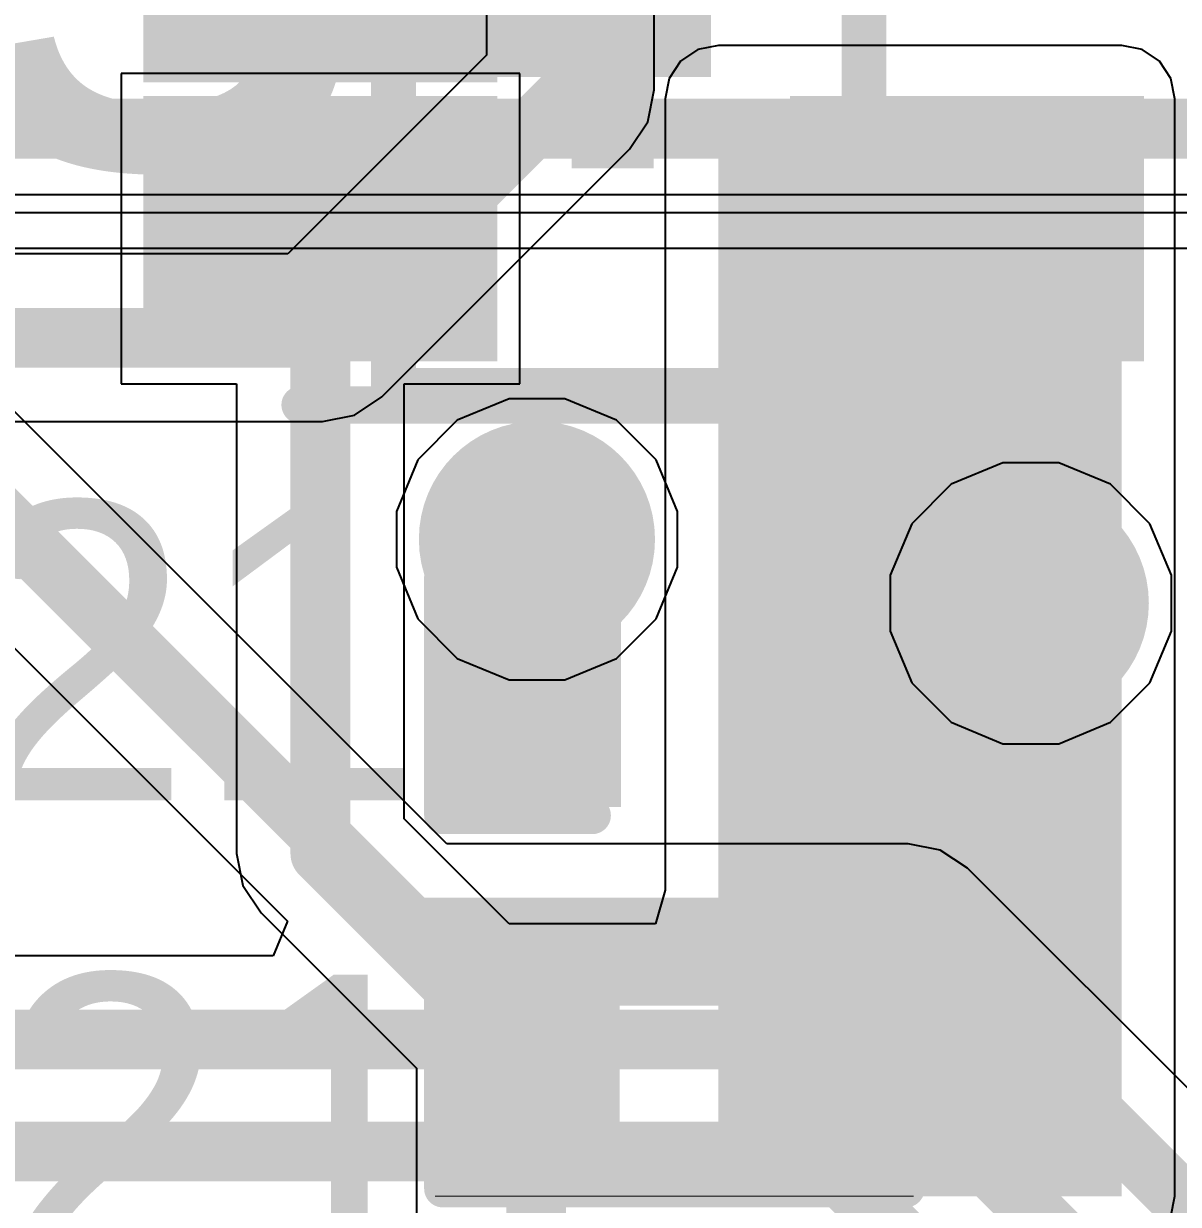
# Model space of a CAD drawing. Header units: inches. Extents: x -0.1 to 17.9, y -0.8 to 4.8.
# Drawn here: x 2.234 to 2.3886, y 3.4169 to 3.5751 of the extents above; entities that cross this region are included whole.
import ezdxf

# ---------------------------------------------------------------- set-up
doc = ezdxf.new("R2010")
doc.units = ezdxf.units.IN
doc.header["$MEASUREMENT"] = 0
for name, color, linetype in [('Bottom Layer 1', 5, 'Continuous'), ('Bottom Solder', 6, 'Continuous'), ('Drill Drawing', 1, 'Continuous'), ('GND+Signal', 16, 'Continuous'), ('Pad Holes', 156, 'Continuous'), ('PWR+Signal', 76, 'Continuous'), ('Top 3D Body', 56, 'Continuous'), ('Top Layer 1', 1, 'Continuous'), ('Top Overlay', 2, 'Continuous'), ('Top Paste', 8, 'Continuous'), ('Top Solder', 216, 'Continuous'), ('Via Holes', 16, 'Continuous')]:
    doc.layers.add(name, color=color, linetype=linetype)
doc.styles.add('Arial', font='', dxfattribs={"height": 0.2})
doc.styles.add('Arial_Bold', font='', dxfattribs={"height": 0.2})
doc.styles.get('Arial').set_extended_font_data('Arial')
doc.styles.get('Arial_Bold').set_extended_font_data('Arial', bold=True)

# ---------------------------------------------------------------- blocks, each defined once
blk = doc.blocks.new('R___0402_143')
at = {"layer": 'Top Layer 1'}
for points in [[(-0.0275, -0.0125), (-0.0275, 0.0125), (-0.0095, 0.0125), (-0.0095, -0.0125)], [(0.0095, -0.0125), (0.0095, 0.0125), (0.0275, 0.0125), (0.0275, -0.0125)]]:
    blk.add_hatch(color=1, dxfattribs=at).paths.add_polyline_path(points)
at = {"layer": 'Top Paste'}
for points in [[(-0.0275, -0.0125), (-0.0275, 0.0125), (-0.0095, 0.0125), (-0.0095, -0.0125)], [(0.0095, -0.0125), (0.0095, 0.0125), (0.0275, 0.0125), (0.0275, -0.0125)]]:
    blk.add_hatch(color=8, dxfattribs=at).paths.add_polyline_path(points)
at = {"layer": 'Top Solder'}
for points in [[(-0.02967, -0.01467), (-0.02967, 0.01467), (-0.00733, 0.01467), (-0.00733, -0.01467)], [(0.00733, -0.01467), (0.00733, 0.01467), (0.02967, 0.01467), (0.02967, -0.01467)]]:
    blk.add_hatch(color=216, dxfattribs=at).paths.add_polyline_path(points)
at = {"layer": 'Top Overlay'}
for points in [[(-0.031, -0.016, 0.005, 0.005, 0), (-0.031, 0.016, 0.005, 0.005, 0)], [(-0.031, 0.016, 0.005, 0.005, 0), (0.031, 0.016, 0.005, 0.005, 0)], [(0.031, -0.016, 0.005, 0.005, 0), (0.031, 0.016, 0.005, 0.005, 0)], [(-0.031, -0.016, 0.005, 0.005, 0), (0.031, -0.016, 0.005, 0.005, 0)], [(-0.032, -0.017, 0.000127, 0.000127, 0), (0.032, -0.017, 0.000127, 0.000127, 0)]]:
    blk.add_lwpolyline(points, format="xyseb", dxfattribs=at)
for points in [[(-0.03225, 0.016, 0.0025, 0.0025, 1), (-0.02975, 0.016, 0.0025, 0.0025, 1)], [(-0.03225, 0.016, 0.0025, 0.0025, 1), (-0.02975, 0.016, 0.0025, 0.0025, 1)], [(0.02975, 0.016, 0.0025, 0.0025, 1), (0.03225, 0.016, 0.0025, 0.0025, 1)], [(0.02975, 0.016, 0.0025, 0.0025, 1), (0.03225, 0.016, 0.0025, 0.0025, 1)], [(-0.03225, -0.016, 0.0025, 0.0025, 1), (-0.02975, -0.016, 0.0025, 0.0025, 1)], [(-0.03225, -0.016, 0.0025, 0.0025, 1), (-0.02975, -0.016, 0.0025, 0.0025, 1)], [(0.02975, -0.016, 0.0025, 0.0025, 1), (0.03225, -0.016, 0.0025, 0.0025, 1)], [(0.02975, -0.016, 0.0025, 0.0025, 1), (0.03225, -0.016, 0.0025, 0.0025, 1)], [(-0.03203, -0.017, 0.0000635, 0.0000635, 1), (-0.03197, -0.017, 0.0000635, 0.0000635, 1)], [(0.03197, -0.017, 0.0000635, 0.0000635, 1), (0.03203, -0.017, 0.0000635, 0.0000635, 1)]]:
    blk.add_lwpolyline(points, format="xyseb", close=True, dxfattribs=at)
blk = doc.blocks.new('TSOT_25_165')
at = {"layer": 'Top Layer 1'}
for points in [[(-0.0236, 0.05118), (-0.0236, 0.02362), (-0.06297, 0.02362), (-0.06297, 0.05118)], [(0.06297, 0.05118), (0.06297, 0.02362), (0.0236, 0.02362), (0.0236, 0.05118)], [(-0.0236, 0.01378), (-0.0236, -0.01378), (-0.06297, -0.01378), (-0.06297, 0.01378)], [(-0.0236, -0.02362), (-0.0236, -0.05118), (-0.06297, -0.05118), (-0.06297, -0.02362)], [(0.06297, -0.02362), (0.06297, -0.05118), (0.0236, -0.05118), (0.0236, -0.02362)]]:
    blk.add_hatch(color=1, dxfattribs=at).paths.add_polyline_path(points)
at = {"layer": 'Top Paste'}
for points in [[(-0.0236, 0.05118), (-0.0236, 0.02362), (-0.06297, 0.02362), (-0.06297, 0.05118)], [(0.06297, 0.05118), (0.06297, 0.02362), (0.0236, 0.02362), (0.0236, 0.05118)], [(-0.0236, 0.01378), (-0.0236, -0.01378), (-0.06297, -0.01378), (-0.06297, 0.01378)], [(-0.0236, -0.02362), (-0.0236, -0.05118), (-0.06297, -0.05118), (-0.06297, -0.02362)], [(0.06297, -0.02362), (0.06297, -0.05118), (0.0236, -0.05118), (0.0236, -0.02362)]]:
    blk.add_hatch(color=8, dxfattribs=at).paths.add_polyline_path(points)
at = {"layer": 'Top Solder'}
for points in [[(-0.0196, 0.05518), (-0.0196, 0.01962), (-0.06697, 0.01962), (-0.06697, 0.05518)], [(0.06697, 0.05518), (0.06697, 0.01962), (0.0196, 0.01962), (0.0196, 0.05518)], [(-0.0196, 0.01778), (-0.0196, -0.01778), (-0.06697, -0.01778), (-0.06697, 0.01778)], [(-0.0196, -0.01962), (-0.0196, -0.05518), (-0.06697, -0.05518), (-0.06697, -0.01962)], [(0.06697, -0.01962), (0.06697, -0.05518), (0.0196, -0.05518), (0.0196, -0.01962)]]:
    blk.add_hatch(color=216, dxfattribs=at).paths.add_polyline_path(points)
at = {"layer": 'Top Overlay'}
for points in [[(-0.046, 0.061, 0.005, 0.005, 0), (0.046, 0.061, 0.005, 0.005, 0)], [(-0.075, 0.033, 0.005, 0.005, 0), (-0.075, 0.043, 0.005, 0.005, 0)], [(-0.075, 0.043, 0.005, 0.005, 0), (-0.07, 0.038, 0.005, 0.005, 0)], [(-0.075, 0.033, 0.005, 0.005, 0), (-0.07, 0.038, 0.005, 0.005, 0)], [(-0.046, -0.061, 0.005, 0.005, 0), (0.046, -0.061, 0.005, 0.005, 0)]]:
    blk.add_lwpolyline(points, format="xyseb", dxfattribs=at)
for points in [[(-0.04725, 0.061, 0.0025, 0.0025, 1), (-0.04475, 0.061, 0.0025, 0.0025, 1)], [(0.04475, 0.061, 0.0025, 0.0025, 1), (0.04725, 0.061, 0.0025, 0.0025, 1)], [(-0.07625, 0.043, 0.0025, 0.0025, 1), (-0.07375, 0.043, 0.0025, 0.0025, 1)], [(-0.07625, 0.043, 0.0025, 0.0025, 1), (-0.07375, 0.043, 0.0025, 0.0025, 1)], [(-0.07125, 0.038, 0.0025, 0.0025, 1), (-0.06875, 0.038, 0.0025, 0.0025, 1)], [(-0.07125, 0.038, 0.0025, 0.0025, 1), (-0.06875, 0.038, 0.0025, 0.0025, 1)], [(-0.07625, 0.033, 0.0025, 0.0025, 1), (-0.07375, 0.033, 0.0025, 0.0025, 1)], [(-0.07625, 0.033, 0.0025, 0.0025, 1), (-0.07375, 0.033, 0.0025, 0.0025, 1)], [(-0.04725, -0.061, 0.0025, 0.0025, 1), (-0.04475, -0.061, 0.0025, 0.0025, 1)], [(0.04475, -0.061, 0.0025, 0.0025, 1), (0.04725, -0.061, 0.0025, 0.0025, 1)]]:
    blk.add_lwpolyline(points, format="xyseb", close=True, dxfattribs=at)
blk = doc.blocks.new('C___0402_227')
at = {"layer": 'Top Layer 1'}
for points in [[(-0.0275, -0.0125), (-0.0275, 0.0125), (-0.0095, 0.0125), (-0.0095, -0.0125)], [(0.0095, -0.0125), (0.0095, 0.0125), (0.0275, 0.0125), (0.0275, -0.0125)]]:
    blk.add_hatch(color=1, dxfattribs=at).paths.add_polyline_path(points)
at = {"layer": 'Top Paste'}
for points in [[(-0.0275, -0.0125), (-0.0275, 0.0125), (-0.0095, 0.0125), (-0.0095, -0.0125)], [(0.0095, -0.0125), (0.0095, 0.0125), (0.0275, 0.0125), (0.0275, -0.0125)]]:
    blk.add_hatch(color=8, dxfattribs=at).paths.add_polyline_path(points)
at = {"layer": 'Top Solder'}
for points in [[(-0.02986, -0.01486), (-0.02986, 0.01486), (-0.00714, 0.01486), (-0.00714, -0.01486)], [(0.00714, -0.01486), (0.00714, 0.01486), (0.02986, 0.01486), (0.02986, -0.01486)]]:
    blk.add_hatch(color=216, dxfattribs=at).paths.add_polyline_path(points)
at = {"layer": 'Top Overlay'}
for points in [[(-0.011, 0.016, 0.005, 0.005, 0), (-0.031, 0.016, 0.005, 0.005, 0)], [(-0.031, 0.016, 0.005, 0.005, 0), (-0.031, -0.016, 0.005, 0.005, 0)], [(0.031, 0.016, 0.005, 0.005, 0), (0.011, 0.016, 0.005, 0.005, 0)], [(0.031, 0.016, 0.005, 0.005, 0), (0.031, -0.016, 0.005, 0.005, 0)], [(-0.011, -0.016, 0.005, 0.005, 0), (-0.031, -0.016, 0.005, 0.005, 0)], [(0.031, -0.016, 0.005, 0.005, 0), (0.011, -0.016, 0.005, 0.005, 0)]]:
    blk.add_lwpolyline(points, format="xyseb", dxfattribs=at)
for points in [[(-0.03225, 0.016, 0.0025, 0.0025, 1), (-0.02975, 0.016, 0.0025, 0.0025, 1)], [(-0.03225, 0.016, 0.0025, 0.0025, 1), (-0.02975, 0.016, 0.0025, 0.0025, 1)], [(-0.01225, 0.016, 0.0025, 0.0025, 1), (-0.00975, 0.016, 0.0025, 0.0025, 1)], [(0.00975, 0.016, 0.0025, 0.0025, 1), (0.01225, 0.016, 0.0025, 0.0025, 1)], [(0.02975, 0.016, 0.0025, 0.0025, 1), (0.03225, 0.016, 0.0025, 0.0025, 1)], [(0.02975, 0.016, 0.0025, 0.0025, 1), (0.03225, 0.016, 0.0025, 0.0025, 1)], [(-0.03225, -0.016, 0.0025, 0.0025, 1), (-0.02975, -0.016, 0.0025, 0.0025, 1)], [(-0.03225, -0.016, 0.0025, 0.0025, 1), (-0.02975, -0.016, 0.0025, 0.0025, 1)], [(-0.01225, -0.016, 0.0025, 0.0025, 1), (-0.00975, -0.016, 0.0025, 0.0025, 1)], [(0.00975, -0.016, 0.0025, 0.0025, 1), (0.01225, -0.016, 0.0025, 0.0025, 1)], [(0.02975, -0.016, 0.0025, 0.0025, 1), (0.03225, -0.016, 0.0025, 0.0025, 1)], [(0.02975, -0.016, 0.0025, 0.0025, 1), (0.03225, -0.016, 0.0025, 0.0025, 1)]]:
    blk.add_lwpolyline(points, format="xyseb", close=True, dxfattribs=at)

msp = doc.modelspace()

# ---------------------------------------------------------------- hatches: boundary and pattern name
at = {"layer": 'Bottom Layer 1'}
h = msp.add_hatch(color=5, dxfattribs=at)
edge = h.paths.add_edge_path()
edge.add_arc((2.30271, 3.506), 0.01181, 0, 360)
h = msp.add_hatch(color=5, dxfattribs=at)
edge = h.paths.add_edge_path()
edge.add_arc((2.36883, 3.49744), 0.01181, 0, 360)
at = {"layer": 'Bottom Solder'}
h = msp.add_hatch(color=6, dxfattribs=at)
edge = h.paths.add_edge_path()
edge.add_arc((2.30271, 3.506), 0.01581, 0, 360)
h = msp.add_hatch(color=6, dxfattribs=at)
edge = h.paths.add_edge_path()
edge.add_arc((2.36883, 3.49744), 0.01581, 0, 360)
at = {"layer": 'GND+Signal'}
h = msp.add_hatch(color=16, dxfattribs=at)
edge = h.paths.add_edge_path()
edge.add_arc((2.30271, 3.506), 0.01181, 0, 360)
h = msp.add_hatch(color=16, dxfattribs=at)
edge = h.paths.add_edge_path()
edge.add_arc((2.36883, 3.49744), 0.01181, 0, 360)
at = {"layer": 'Pad Holes'}
h = msp.add_hatch(color=7, dxfattribs=at)
edge = h.paths.add_edge_path()
edge.add_arc((2.2835, 3.52594), 0.0015, 0, 360)
h = msp.add_hatch(color=7, dxfattribs=at)
edge = h.paths.add_edge_path()
edge.add_arc((2.2835, 3.52594), 0.0015, 0, 360)
h = msp.add_hatch(color=7, dxfattribs=at)
edge = h.paths.add_edge_path()
edge.add_arc((2.3465, 3.52594), 0.0015, 0, 360)
h = msp.add_hatch(color=7, dxfattribs=at)
edge = h.paths.add_edge_path()
edge.add_arc((2.3465, 3.52594), 0.0015, 0, 360)
h = msp.add_hatch(color=7, dxfattribs=at)
edge = h.paths.add_edge_path()
edge.add_arc((2.33531, 3.495), 0.0015, 0, 360)
h = msp.add_hatch(color=7, dxfattribs=at)
edge = h.paths.add_edge_path()
edge.add_arc((2.37469, 3.495), 0.0015, 0, 360)
h = msp.add_hatch(color=7, dxfattribs=at)
edge = h.paths.add_edge_path()
edge.add_arc((2.33531, 3.475), 0.0015, 0, 360)
h = msp.add_hatch(color=7, dxfattribs=at)
edge = h.paths.add_edge_path()
edge.add_arc((2.37469, 3.475), 0.0015, 0, 360)
h = msp.add_hatch(color=7, dxfattribs=at)
edge = h.paths.add_edge_path()
edge.add_arc((2.29335, 3.44602), 0.00125, 0, 360)
h = msp.add_hatch(color=7, dxfattribs=at)
edge = h.paths.add_edge_path()
edge.add_arc((2.33665, 3.44602), 0.00125, 0, 360)
h = msp.add_hatch(color=7, dxfattribs=at)
edge = h.paths.add_edge_path()
edge.add_arc((2.29335, 3.42398), 0.00125, 0, 360)
h = msp.add_hatch(color=7, dxfattribs=at)
edge = h.paths.add_edge_path()
edge.add_arc((2.33665, 3.42398), 0.00125, 0, 360)
at = {"layer": 'PWR+Signal'}
h = msp.add_hatch(color=76, dxfattribs=at)
edge = h.paths.add_edge_path()
edge.add_arc((2.30271, 3.506), 0.01181, 0, 360)
h = msp.add_hatch(color=76, dxfattribs=at)
edge = h.paths.add_edge_path()
edge.add_arc((2.36883, 3.49744), 0.01181, 0, 360)
at = {"layer": 'Top 3D Body'}
h = msp.add_hatch(color=56, dxfattribs=at)
edge = h.paths.add_edge_path()
edge.add_arc((2.2835, 3.52594), 0.0015, 0, 360)
h = msp.add_hatch(color=56, dxfattribs=at)
edge = h.paths.add_edge_path()
edge.add_arc((2.2835, 3.52594), 0.0015, 0, 360)
h = msp.add_hatch(color=56, dxfattribs=at)
edge = h.paths.add_edge_path()
edge.add_arc((2.3465, 3.52594), 0.0015, 0, 360)
h = msp.add_hatch(color=56, dxfattribs=at)
edge = h.paths.add_edge_path()
edge.add_arc((2.3465, 3.52594), 0.0015, 0, 360)
h = msp.add_hatch(color=56, dxfattribs=at)
edge = h.paths.add_edge_path()
edge.add_arc((2.33531, 3.495), 0.0015, 0, 360)
h = msp.add_hatch(color=56, dxfattribs=at)
edge = h.paths.add_edge_path()
edge.add_arc((2.37469, 3.495), 0.0015, 0, 360)
h = msp.add_hatch(color=56, dxfattribs=at)
edge = h.paths.add_edge_path()
edge.add_arc((2.33531, 3.475), 0.0015, 0, 360)
h = msp.add_hatch(color=56, dxfattribs=at)
edge = h.paths.add_edge_path()
edge.add_arc((2.37469, 3.475), 0.0015, 0, 360)
h = msp.add_hatch(color=56, dxfattribs=at)
edge = h.paths.add_edge_path()
edge.add_arc((2.29335, 3.44602), 0.00125, 0, 360)
h = msp.add_hatch(color=56, dxfattribs=at)
edge = h.paths.add_edge_path()
edge.add_arc((2.33665, 3.44602), 0.00125, 0, 360)
h = msp.add_hatch(color=56, dxfattribs=at)
edge = h.paths.add_edge_path()
edge.add_arc((2.29335, 3.42398), 0.00125, 0, 360)
h = msp.add_hatch(color=56, dxfattribs=at)
edge = h.paths.add_edge_path()
edge.add_arc((2.33665, 3.42398), 0.00125, 0, 360)
at = {"layer": 'Top Layer 1'}
msp.add_hatch(color=1, dxfattribs=at).paths.add_polyline_path([(2.327, 3.418), (2.381, 3.418), (2.381, 3.565), (2.327, 3.565)])
h = msp.add_hatch(color=1, dxfattribs=at)
edge = h.paths.add_edge_path()
edge.add_arc((2.30271, 3.506), 0.01181, 0, 360)
h = msp.add_hatch(color=1, dxfattribs=at)
edge = h.paths.add_edge_path()
edge.add_arc((2.36883, 3.49744), 0.01181, 0, 360)
at = {"layer": 'Via Holes'}
h = msp.add_hatch(color=7, dxfattribs=at)
edge = h.paths.add_edge_path()
edge.add_arc((2.30271, 3.506), 0.00591, 0, 360)
h = msp.add_hatch(color=7, dxfattribs=at)
edge = h.paths.add_edge_path()
edge.add_arc((2.36883, 3.49744), 0.00591, 0, 360)

# ---------------------------------------------------------------- linework, layer by layer
at = {"layer": 'Bottom Layer 1'}
for p, q in [((2.29597, 3.60661), (2.29597, 3.57083)), ((2.3184, 3.56619), (2.3184, 3.60661)), ((2.29597, 3.57083), (2.26935, 3.54422)), ((2.31755, 3.5619), (2.3184, 3.56619)), ((2.31512, 3.55826), (2.31755, 3.5619)), ((2.28193, 3.52507), (2.31512, 3.55826)), ((2.31512, 3.55826), (2.31512, 3.55826)), ((2.26935, 3.54422), (2.22239, 3.54422)), ((2.27829, 3.52264), (2.28193, 3.52507)), ((2.274, 3.52178), (2.27829, 3.52264)), ((2.22239, 3.52178), (2.274, 3.52178)), ((2.274, 3.52178), (2.274, 3.52178)), ((2.36509, 3.51625), (2.35818, 3.51338)), ((2.37258, 3.51625), (2.36509, 3.51625)), ((2.37949, 3.51338), (2.37258, 3.51625)), ((2.35818, 3.51338), (2.35289, 3.50809)), ((2.38478, 3.50809), (2.37949, 3.51338)), ((2.35289, 3.50809), (2.35002, 3.50118)), ((2.38765, 3.50118), (2.38478, 3.50809)), ((2.35002, 3.50118), (2.35002, 3.49369)), ((2.38765, 3.49369), (2.38765, 3.50118)), ((2.35002, 3.49369), (2.35289, 3.48678)), ((2.38478, 3.48678), (2.38765, 3.49369)), ((2.35289, 3.48678), (2.35818, 3.48149)), ((2.37949, 3.48149), (2.38478, 3.48678)), ((2.35818, 3.48149), (2.36509, 3.47862)), ((2.37258, 3.47862), (2.37949, 3.48149)), ((2.36509, 3.47862), (2.37258, 3.47862))]:
    msp.add_line(p, q, dxfattribs=at)
for points in [[(2.30719, 3.56619, 0.008, 0.008, 0), (2.30719, 3.622, 0.008, 0.008, 0)], [(2.274, 3.533, 0.008, 0.008, 0), (2.30719, 3.56619, 0.008, 0.008, 0)], [(2.207, 3.533, 0.008, 0.008, 0), (2.274, 3.533, 0.008, 0.008, 0)]]:
    msp.add_lwpolyline(points, format="xyseb", dxfattribs=at)
for points in [[(2.30519, 3.56619, 0.004, 0.004, 1), (2.30919, 3.56619, 0.004, 0.004, 1)], [(2.30519, 3.56619, 0.004, 0.004, 1), (2.30919, 3.56619, 0.004, 0.004, 1)], [(2.272, 3.533, 0.004, 0.004, 1), (2.276, 3.533, 0.004, 0.004, 1)], [(2.272, 3.533, 0.004, 0.004, 1), (2.276, 3.533, 0.004, 0.004, 1)]]:
    msp.add_lwpolyline(points, format="xyseb", close=True, dxfattribs=at)
at = {"layer": 'Drill Drawing'}
for points in [[(2.29771, 3.511, 0.002, 0.002, 0), (2.29771, 3.516, 0.002, 0.002, 0)], [(2.29771, 3.516, 0.002, 0.002, 0), (2.30771, 3.516, 0.002, 0.002, 0)], [(2.30771, 3.511, 0.002, 0.002, 0), (2.30771, 3.516, 0.002, 0.002, 0)], [(2.29971, 3.509, 0.002, 0.002, 0), (2.29971, 3.512, 0.002, 0.002, 0)], [(2.29971, 3.512, 0.002, 0.002, 0), (2.30571, 3.512, 0.002, 0.002, 0)], [(2.30571, 3.509, 0.002, 0.002, 0), (2.30571, 3.512, 0.002, 0.002, 0)], [(2.29271, 3.501, 0.002, 0.002, 0), (2.29271, 3.511, 0.002, 0.002, 0)], [(2.29271, 3.511, 0.002, 0.002, 0), (2.29771, 3.511, 0.002, 0.002, 0)], [(2.30771, 3.511, 0.002, 0.002, 0), (2.31271, 3.511, 0.002, 0.002, 0)], [(2.31271, 3.501, 0.002, 0.002, 0), (2.31271, 3.511, 0.002, 0.002, 0)], [(2.29671, 3.503, 0.002, 0.002, 0), (2.29671, 3.509, 0.002, 0.002, 0)], [(2.29671, 3.509, 0.002, 0.002, 0), (2.29971, 3.509, 0.002, 0.002, 0)], [(2.30571, 3.509, 0.002, 0.002, 0), (2.30871, 3.509, 0.002, 0.002, 0)], [(2.30871, 3.503, 0.002, 0.002, 0), (2.30871, 3.509, 0.002, 0.002, 0)], [(2.36383, 3.50244, 0.002, 0.002, 0), (2.36383, 3.50744, 0.002, 0.002, 0)], [(2.36383, 3.50744, 0.002, 0.002, 0), (2.37383, 3.50744, 0.002, 0.002, 0)], [(2.37383, 3.50244, 0.002, 0.002, 0), (2.37383, 3.50744, 0.002, 0.002, 0)], [(2.29671, 3.503, 0.002, 0.002, 0), (2.29971, 3.503, 0.002, 0.002, 0)], [(2.29971, 3.5, 0.002, 0.002, 0), (2.29971, 3.503, 0.002, 0.002, 0)], [(2.30571, 3.503, 0.002, 0.002, 0), (2.30871, 3.503, 0.002, 0.002, 0)], [(2.30571, 3.5, 0.002, 0.002, 0), (2.30571, 3.503, 0.002, 0.002, 0)], [(2.36583, 3.50044, 0.002, 0.002, 0), (2.36583, 3.50344, 0.002, 0.002, 0)], [(2.36583, 3.50344, 0.002, 0.002, 0), (2.37183, 3.50344, 0.002, 0.002, 0)], [(2.37183, 3.50044, 0.002, 0.002, 0), (2.37183, 3.50344, 0.002, 0.002, 0)], [(2.29271, 3.501, 0.002, 0.002, 0), (2.29771, 3.501, 0.002, 0.002, 0)], [(2.29771, 3.496, 0.002, 0.002, 0), (2.29771, 3.501, 0.002, 0.002, 0)], [(2.30771, 3.501, 0.002, 0.002, 0), (2.31271, 3.501, 0.002, 0.002, 0)], [(2.30771, 3.496, 0.002, 0.002, 0), (2.30771, 3.501, 0.002, 0.002, 0)], [(2.35883, 3.49244, 0.002, 0.002, 0), (2.35883, 3.50244, 0.002, 0.002, 0)], [(2.35883, 3.50244, 0.002, 0.002, 0), (2.36383, 3.50244, 0.002, 0.002, 0)], [(2.37383, 3.50244, 0.002, 0.002, 0), (2.37883, 3.50244, 0.002, 0.002, 0)], [(2.37883, 3.49244, 0.002, 0.002, 0), (2.37883, 3.50244, 0.002, 0.002, 0)], [(2.29971, 3.5, 0.002, 0.002, 0), (2.30571, 3.5, 0.002, 0.002, 0)], [(2.36283, 3.49444, 0.002, 0.002, 0), (2.36283, 3.50044, 0.002, 0.002, 0)], [(2.36283, 3.50044, 0.002, 0.002, 0), (2.36583, 3.50044, 0.002, 0.002, 0)], [(2.37183, 3.50044, 0.002, 0.002, 0), (2.37483, 3.50044, 0.002, 0.002, 0)], [(2.37483, 3.49444, 0.002, 0.002, 0), (2.37483, 3.50044, 0.002, 0.002, 0)], [(2.29771, 3.496, 0.002, 0.002, 0), (2.30771, 3.496, 0.002, 0.002, 0)], [(2.36283, 3.49444, 0.002, 0.002, 0), (2.36583, 3.49444, 0.002, 0.002, 0)], [(2.36583, 3.49144, 0.002, 0.002, 0), (2.36583, 3.49444, 0.002, 0.002, 0)], [(2.37183, 3.49444, 0.002, 0.002, 0), (2.37483, 3.49444, 0.002, 0.002, 0)], [(2.37183, 3.49144, 0.002, 0.002, 0), (2.37183, 3.49444, 0.002, 0.002, 0)], [(2.35883, 3.49244, 0.002, 0.002, 0), (2.36383, 3.49244, 0.002, 0.002, 0)], [(2.36383, 3.48744, 0.002, 0.002, 0), (2.36383, 3.49244, 0.002, 0.002, 0)], [(2.36583, 3.49144, 0.002, 0.002, 0), (2.37183, 3.49144, 0.002, 0.002, 0)], [(2.37383, 3.49244, 0.002, 0.002, 0), (2.37883, 3.49244, 0.002, 0.002, 0)], [(2.37383, 3.48744, 0.002, 0.002, 0), (2.37383, 3.49244, 0.002, 0.002, 0)], [(2.36383, 3.48744, 0.002, 0.002, 0), (2.37383, 3.48744, 0.002, 0.002, 0)]]:
    msp.add_lwpolyline(points, format="xyseb", dxfattribs=at)
for points in [[(2.29721, 3.516, 0.001, 0.001, 1), (2.29821, 3.516, 0.001, 0.001, 1)], [(2.29721, 3.516, 0.001, 0.001, 1), (2.29821, 3.516, 0.001, 0.001, 1)], [(2.30721, 3.516, 0.001, 0.001, 1), (2.30821, 3.516, 0.001, 0.001, 1)], [(2.30721, 3.516, 0.001, 0.001, 1), (2.30821, 3.516, 0.001, 0.001, 1)], [(2.29921, 3.512, 0.001, 0.001, 1), (2.30021, 3.512, 0.001, 0.001, 1)], [(2.29921, 3.512, 0.001, 0.001, 1), (2.30021, 3.512, 0.001, 0.001, 1)], [(2.30521, 3.512, 0.001, 0.001, 1), (2.30621, 3.512, 0.001, 0.001, 1)], [(2.30521, 3.512, 0.001, 0.001, 1), (2.30621, 3.512, 0.001, 0.001, 1)], [(2.29221, 3.511, 0.001, 0.001, 1), (2.29321, 3.511, 0.001, 0.001, 1)], [(2.29221, 3.511, 0.001, 0.001, 1), (2.29321, 3.511, 0.001, 0.001, 1)], [(2.29721, 3.511, 0.001, 0.001, 1), (2.29821, 3.511, 0.001, 0.001, 1)], [(2.29721, 3.511, 0.001, 0.001, 1), (2.29821, 3.511, 0.001, 0.001, 1)], [(2.30721, 3.511, 0.001, 0.001, 1), (2.30821, 3.511, 0.001, 0.001, 1)], [(2.30721, 3.511, 0.001, 0.001, 1), (2.30821, 3.511, 0.001, 0.001, 1)], [(2.31221, 3.511, 0.001, 0.001, 1), (2.31321, 3.511, 0.001, 0.001, 1)], [(2.31221, 3.511, 0.001, 0.001, 1), (2.31321, 3.511, 0.001, 0.001, 1)], [(2.29621, 3.509, 0.001, 0.001, 1), (2.29721, 3.509, 0.001, 0.001, 1)], [(2.29621, 3.509, 0.001, 0.001, 1), (2.29721, 3.509, 0.001, 0.001, 1)], [(2.29921, 3.509, 0.001, 0.001, 1), (2.30021, 3.509, 0.001, 0.001, 1)], [(2.29921, 3.509, 0.001, 0.001, 1), (2.30021, 3.509, 0.001, 0.001, 1)], [(2.30521, 3.509, 0.001, 0.001, 1), (2.30621, 3.509, 0.001, 0.001, 1)], [(2.30521, 3.509, 0.001, 0.001, 1), (2.30621, 3.509, 0.001, 0.001, 1)], [(2.30821, 3.509, 0.001, 0.001, 1), (2.30921, 3.509, 0.001, 0.001, 1)], [(2.30821, 3.509, 0.001, 0.001, 1), (2.30921, 3.509, 0.001, 0.001, 1)], [(2.36333, 3.50744, 0.001, 0.001, 1), (2.36433, 3.50744, 0.001, 0.001, 1)], [(2.36333, 3.50744, 0.001, 0.001, 1), (2.36433, 3.50744, 0.001, 0.001, 1)], [(2.37333, 3.50744, 0.001, 0.001, 1), (2.37433, 3.50744, 0.001, 0.001, 1)], [(2.37333, 3.50744, 0.001, 0.001, 1), (2.37433, 3.50744, 0.001, 0.001, 1)], [(2.29621, 3.503, 0.001, 0.001, 1), (2.29721, 3.503, 0.001, 0.001, 1)], [(2.29621, 3.503, 0.001, 0.001, 1), (2.29721, 3.503, 0.001, 0.001, 1)], [(2.29921, 3.503, 0.001, 0.001, 1), (2.30021, 3.503, 0.001, 0.001, 1)], [(2.29921, 3.503, 0.001, 0.001, 1), (2.30021, 3.503, 0.001, 0.001, 1)], [(2.30521, 3.503, 0.001, 0.001, 1), (2.30621, 3.503, 0.001, 0.001, 1)], [(2.30521, 3.503, 0.001, 0.001, 1), (2.30621, 3.503, 0.001, 0.001, 1)], [(2.30821, 3.503, 0.001, 0.001, 1), (2.30921, 3.503, 0.001, 0.001, 1)], [(2.30821, 3.503, 0.001, 0.001, 1), (2.30921, 3.503, 0.001, 0.001, 1)], [(2.36533, 3.50344, 0.001, 0.001, 1), (2.36633, 3.50344, 0.001, 0.001, 1)], [(2.36533, 3.50344, 0.001, 0.001, 1), (2.36633, 3.50344, 0.001, 0.001, 1)], [(2.37133, 3.50344, 0.001, 0.001, 1), (2.37233, 3.50344, 0.001, 0.001, 1)], [(2.37133, 3.50344, 0.001, 0.001, 1), (2.37233, 3.50344, 0.001, 0.001, 1)], [(2.29221, 3.501, 0.001, 0.001, 1), (2.29321, 3.501, 0.001, 0.001, 1)], [(2.29221, 3.501, 0.001, 0.001, 1), (2.29321, 3.501, 0.001, 0.001, 1)], [(2.29721, 3.501, 0.001, 0.001, 1), (2.29821, 3.501, 0.001, 0.001, 1)], [(2.29721, 3.501, 0.001, 0.001, 1), (2.29821, 3.501, 0.001, 0.001, 1)], [(2.30721, 3.501, 0.001, 0.001, 1), (2.30821, 3.501, 0.001, 0.001, 1)], [(2.30721, 3.501, 0.001, 0.001, 1), (2.30821, 3.501, 0.001, 0.001, 1)], [(2.31221, 3.501, 0.001, 0.001, 1), (2.31321, 3.501, 0.001, 0.001, 1)], [(2.31221, 3.501, 0.001, 0.001, 1), (2.31321, 3.501, 0.001, 0.001, 1)], [(2.35833, 3.50244, 0.001, 0.001, 1), (2.35933, 3.50244, 0.001, 0.001, 1)], [(2.35833, 3.50244, 0.001, 0.001, 1), (2.35933, 3.50244, 0.001, 0.001, 1)], [(2.36333, 3.50244, 0.001, 0.001, 1), (2.36433, 3.50244, 0.001, 0.001, 1)], [(2.36333, 3.50244, 0.001, 0.001, 1), (2.36433, 3.50244, 0.001, 0.001, 1)], [(2.37333, 3.50244, 0.001, 0.001, 1), (2.37433, 3.50244, 0.001, 0.001, 1)], [(2.37333, 3.50244, 0.001, 0.001, 1), (2.37433, 3.50244, 0.001, 0.001, 1)], [(2.37833, 3.50244, 0.001, 0.001, 1), (2.37933, 3.50244, 0.001, 0.001, 1)], [(2.37833, 3.50244, 0.001, 0.001, 1), (2.37933, 3.50244, 0.001, 0.001, 1)], [(2.29921, 3.5, 0.001, 0.001, 1), (2.30021, 3.5, 0.001, 0.001, 1)], [(2.29921, 3.5, 0.001, 0.001, 1), (2.30021, 3.5, 0.001, 0.001, 1)], [(2.30521, 3.5, 0.001, 0.001, 1), (2.30621, 3.5, 0.001, 0.001, 1)], [(2.30521, 3.5, 0.001, 0.001, 1), (2.30621, 3.5, 0.001, 0.001, 1)], [(2.36233, 3.50044, 0.001, 0.001, 1), (2.36333, 3.50044, 0.001, 0.001, 1)], [(2.36233, 3.50044, 0.001, 0.001, 1), (2.36333, 3.50044, 0.001, 0.001, 1)], [(2.36533, 3.50044, 0.001, 0.001, 1), (2.36633, 3.50044, 0.001, 0.001, 1)], [(2.36533, 3.50044, 0.001, 0.001, 1), (2.36633, 3.50044, 0.001, 0.001, 1)], [(2.37133, 3.50044, 0.001, 0.001, 1), (2.37233, 3.50044, 0.001, 0.001, 1)], [(2.37133, 3.50044, 0.001, 0.001, 1), (2.37233, 3.50044, 0.001, 0.001, 1)], [(2.37433, 3.50044, 0.001, 0.001, 1), (2.37533, 3.50044, 0.001, 0.001, 1)], [(2.37433, 3.50044, 0.001, 0.001, 1), (2.37533, 3.50044, 0.001, 0.001, 1)], [(2.29721, 3.496, 0.001, 0.001, 1), (2.29821, 3.496, 0.001, 0.001, 1)], [(2.29721, 3.496, 0.001, 0.001, 1), (2.29821, 3.496, 0.001, 0.001, 1)], [(2.30721, 3.496, 0.001, 0.001, 1), (2.30821, 3.496, 0.001, 0.001, 1)], [(2.30721, 3.496, 0.001, 0.001, 1), (2.30821, 3.496, 0.001, 0.001, 1)], [(2.36233, 3.49444, 0.001, 0.001, 1), (2.36333, 3.49444, 0.001, 0.001, 1)], [(2.36233, 3.49444, 0.001, 0.001, 1), (2.36333, 3.49444, 0.001, 0.001, 1)], [(2.36533, 3.49444, 0.001, 0.001, 1), (2.36633, 3.49444, 0.001, 0.001, 1)], [(2.36533, 3.49444, 0.001, 0.001, 1), (2.36633, 3.49444, 0.001, 0.001, 1)], [(2.37133, 3.49444, 0.001, 0.001, 1), (2.37233, 3.49444, 0.001, 0.001, 1)], [(2.37133, 3.49444, 0.001, 0.001, 1), (2.37233, 3.49444, 0.001, 0.001, 1)], [(2.37433, 3.49444, 0.001, 0.001, 1), (2.37533, 3.49444, 0.001, 0.001, 1)], [(2.37433, 3.49444, 0.001, 0.001, 1), (2.37533, 3.49444, 0.001, 0.001, 1)], [(2.35833, 3.49244, 0.001, 0.001, 1), (2.35933, 3.49244, 0.001, 0.001, 1)], [(2.35833, 3.49244, 0.001, 0.001, 1), (2.35933, 3.49244, 0.001, 0.001, 1)], [(2.36333, 3.49244, 0.001, 0.001, 1), (2.36433, 3.49244, 0.001, 0.001, 1)], [(2.36333, 3.49244, 0.001, 0.001, 1), (2.36433, 3.49244, 0.001, 0.001, 1)], [(2.36533, 3.49144, 0.001, 0.001, 1), (2.36633, 3.49144, 0.001, 0.001, 1)], [(2.36533, 3.49144, 0.001, 0.001, 1), (2.36633, 3.49144, 0.001, 0.001, 1)], [(2.37133, 3.49144, 0.001, 0.001, 1), (2.37233, 3.49144, 0.001, 0.001, 1)], [(2.37133, 3.49144, 0.001, 0.001, 1), (2.37233, 3.49144, 0.001, 0.001, 1)], [(2.37333, 3.49244, 0.001, 0.001, 1), (2.37433, 3.49244, 0.001, 0.001, 1)], [(2.37333, 3.49244, 0.001, 0.001, 1), (2.37433, 3.49244, 0.001, 0.001, 1)], [(2.37833, 3.49244, 0.001, 0.001, 1), (2.37933, 3.49244, 0.001, 0.001, 1)], [(2.37833, 3.49244, 0.001, 0.001, 1), (2.37933, 3.49244, 0.001, 0.001, 1)], [(2.36333, 3.48744, 0.001, 0.001, 1), (2.36433, 3.48744, 0.001, 0.001, 1)], [(2.36333, 3.48744, 0.001, 0.001, 1), (2.36433, 3.48744, 0.001, 0.001, 1)], [(2.37333, 3.48744, 0.001, 0.001, 1), (2.37433, 3.48744, 0.001, 0.001, 1)], [(2.37333, 3.48744, 0.001, 0.001, 1), (2.37433, 3.48744, 0.001, 0.001, 1)]]:
    msp.add_lwpolyline(points, format="xyseb", close=True, dxfattribs=at)
at = {"layer": 'GND+Signal'}
for p, q in [((2.22389, 3.54978), (2.42835, 3.54978)), ((2.29065, 3.46522), (2.22581, 3.53005)), ((2.36509, 3.51625), (2.35818, 3.51338)), ((2.37258, 3.51625), (2.36509, 3.51625)), ((2.37949, 3.51338), (2.37258, 3.51625)), ((2.20995, 3.51419), (2.2693, 3.45483)), ((2.35818, 3.51338), (2.35289, 3.50809)), ((2.38478, 3.50809), (2.37949, 3.51338)), ((2.35289, 3.50809), (2.35002, 3.50118)), ((2.38765, 3.50118), (2.38478, 3.50809)), ((2.35002, 3.50118), (2.35002, 3.49369)), ((2.38765, 3.49369), (2.38765, 3.50118)), ((2.35002, 3.49369), (2.35289, 3.48678)), ((2.38478, 3.48678), (2.38765, 3.49369)), ((2.35289, 3.48678), (2.35818, 3.48149)), ((2.37949, 3.48149), (2.38478, 3.48678)), ((2.35818, 3.48149), (2.36509, 3.47862)), ((2.37258, 3.47862), (2.37949, 3.48149)), ((2.36509, 3.47862), (2.37258, 3.47862)), ((2.35243, 3.46522), (2.29065, 3.46522)), ((2.35672, 3.46436), (2.35243, 3.46522)), ((2.35243, 3.46522), (2.35243, 3.46522)), ((2.36036, 3.46193), (2.35672, 3.46436)), ((2.52894, 3.29335), (2.36036, 3.46193)), ((2.2693, 3.45483), (2.26739, 3.45022)), ((2.26739, 3.45022), (2.1604, 3.45022))]:
    msp.add_line(p, q, dxfattribs=at)
for points in [[(1.918, 3.561, 0.008, 0.008, 0), (2.433, 3.561, 0.008, 0.008, 0)], [(2.207, 3.533, 0.008, 0.008, 0), (2.286, 3.454, 0.008, 0.008, 0)], [(2.286, 3.454, 0.008, 0.008, 0), (2.35243, 3.454, 0.008, 0.008, 0)], [(2.35243, 3.454, 0.008, 0.008, 0), (2.52101, 3.28542, 0.008, 0.008, 0)], [(1.981, 3.439, 0.008, 0.008, 0), (2.34621, 3.439, 0.008, 0.008, 0)], [(2.34621, 3.439, 0.008, 0.008, 0), (2.44719, 3.33802, 0.008, 0.008, 0)], [(1.868, 3.424, 0.008, 0.008, 0), (2.34, 3.424, 0.008, 0.008, 0)], [(2.34, 3.424, 0.008, 0.008, 0), (2.396, 3.368, 0.008, 0.008, 0)]]:
    msp.add_lwpolyline(points, format="xyseb", dxfattribs=at)
for points in [[(2.284, 3.454, 0.004, 0.004, 1), (2.288, 3.454, 0.004, 0.004, 1)], [(2.284, 3.454, 0.004, 0.004, 1), (2.288, 3.454, 0.004, 0.004, 1)], [(2.35043, 3.454, 0.004, 0.004, 1), (2.35443, 3.454, 0.004, 0.004, 1)], [(2.35043, 3.454, 0.004, 0.004, 1), (2.35443, 3.454, 0.004, 0.004, 1)], [(2.34421, 3.439, 0.004, 0.004, 1), (2.34821, 3.439, 0.004, 0.004, 1)], [(2.34421, 3.439, 0.004, 0.004, 1), (2.34821, 3.439, 0.004, 0.004, 1)], [(2.338, 3.424, 0.004, 0.004, 1), (2.342, 3.424, 0.004, 0.004, 1)], [(2.338, 3.424, 0.004, 0.004, 1), (2.342, 3.424, 0.004, 0.004, 1)]]:
    msp.add_lwpolyline(points, format="xyseb", close=True, dxfattribs=at)
at = {"layer": 'PWR+Signal'}
for p, q in [((2.96957, 3.55214), (2.2278, 3.55214)), ((2.2278, 3.545), (2.96957, 3.545)), ((2.29897, 3.52481), (2.29205, 3.52195)), ((2.30645, 3.52481), (2.29897, 3.52481)), ((2.31337, 3.52195), (2.30645, 3.52481)), ((2.29205, 3.52195), (2.28676, 3.51666)), ((2.31866, 3.51666), (2.31337, 3.52195)), ((2.28676, 3.51666), (2.2839, 3.50974)), ((2.32152, 3.50974), (2.31866, 3.51666)), ((2.2839, 3.50974), (2.2839, 3.50226)), ((2.32152, 3.50226), (2.32152, 3.50974)), ((2.2839, 3.50226), (2.28676, 3.49534)), ((2.31866, 3.49534), (2.32152, 3.50226)), ((2.28676, 3.49534), (2.29205, 3.49005)), ((2.31337, 3.49005), (2.31866, 3.49534)), ((2.29205, 3.49005), (2.29897, 3.48719)), ((2.30645, 3.48719), (2.31337, 3.49005)), ((2.29897, 3.48719), (2.30645, 3.48719))]:
    msp.add_line(p, q, dxfattribs=at)
at = {"layer": 'Top 3D Body'}
for points in [[(2.2835, 3.52594, 0.006, 0.006, 0), (2.2835, 3.64406, 0.006, 0.006, 0)], [(2.3465, 3.52594, 0.006, 0.006, 0), (2.3465, 3.64406, 0.006, 0.006, 0)], [(2.2835, 3.52594, 0.006, 0.006, 0), (2.3465, 3.52594, 0.006, 0.006, 0)], [(2.33531, 3.495, 0.006, 0.006, 0), (2.37469, 3.495, 0.006, 0.006, 0)], [(2.33531, 3.475, 0.006, 0.006, 0), (2.37469, 3.475, 0.006, 0.006, 0)], [(2.29335, 3.44602, 0.005, 0.005, 0), (2.33665, 3.44602, 0.005, 0.005, 0)], [(2.29335, 3.42398, 0.005, 0.005, 0), (2.33665, 3.42398, 0.005, 0.005, 0)]]:
    msp.add_lwpolyline(points, format="xyseb", dxfattribs=at)
for points in [[(2.282, 3.52594, 0.003, 0.003, 1), (2.285, 3.52594, 0.003, 0.003, 1)], [(2.282, 3.52594, 0.003, 0.003, 1), (2.285, 3.52594, 0.003, 0.003, 1)], [(2.345, 3.52594, 0.003, 0.003, 1), (2.348, 3.52594, 0.003, 0.003, 1)], [(2.345, 3.52594, 0.003, 0.003, 1), (2.348, 3.52594, 0.003, 0.003, 1)], [(2.33381, 3.495, 0.003, 0.003, 1), (2.33681, 3.495, 0.003, 0.003, 1)], [(2.37319, 3.495, 0.003, 0.003, 1), (2.37619, 3.495, 0.003, 0.003, 1)], [(2.33381, 3.475, 0.003, 0.003, 1), (2.33681, 3.475, 0.003, 0.003, 1)], [(2.37319, 3.475, 0.003, 0.003, 1), (2.37619, 3.475, 0.003, 0.003, 1)], [(2.2921, 3.44602, 0.0025, 0.0025, 1), (2.2946, 3.44602, 0.0025, 0.0025, 1)], [(2.3354, 3.44602, 0.0025, 0.0025, 1), (2.3379, 3.44602, 0.0025, 0.0025, 1)], [(2.2921, 3.42398, 0.0025, 0.0025, 1), (2.2946, 3.42398, 0.0025, 0.0025, 1)], [(2.3354, 3.42398, 0.0025, 0.0025, 1), (2.3379, 3.42398, 0.0025, 0.0025, 1)]]:
    msp.add_lwpolyline(points, format="xyseb", close=True, dxfattribs=at)
at = {"layer": 'Top Layer 1'}
for p, q in [((2.32427, 3.57159), (2.32195, 3.57005)), ((2.327, 3.57214), (2.32427, 3.57159)), ((2.381, 3.57214), (2.327, 3.57214)), ((2.38373, 3.57159), (2.381, 3.57214)), ((2.38605, 3.57005), (2.38373, 3.57159)), ((2.32195, 3.57005), (2.32041, 3.56773)), ((2.38759, 3.56773), (2.38605, 3.57005)), ((2.3004, 3.56838), (2.24703, 3.56838)), ((2.24703, 3.56838), (2.24703, 3.52682)), ((2.3004, 3.52682), (2.3004, 3.56838)), ((2.32041, 3.56773), (2.31986, 3.565)), ((2.38814, 3.565), (2.38759, 3.56773)), ((2.31986, 3.565), (2.31986, 3.45898)), ((2.38814, 3.418), (2.38814, 3.565)), ((2.24703, 3.52682), (2.2625, 3.52682)), ((2.2625, 3.52682), (2.2625, 3.46389)), ((2.28493, 3.46854), (2.28493, 3.52682)), ((2.28493, 3.52682), (2.3004, 3.52682)), ((2.29897, 3.4545), (2.28493, 3.46854)), ((2.2625, 3.46389), (2.2625, 3.46389)), ((2.2625, 3.46389), (2.26335, 3.4596)), ((2.26335, 3.4596), (2.26578, 3.45596)), ((2.31986, 3.45898), (2.3186, 3.4545)), ((2.26578, 3.45596), (2.2866, 3.43514)), ((2.31486, 3.4545), (2.29897, 3.4545)), ((2.3186, 3.4545), (2.31486, 3.4545)), ((2.2866, 3.43514), (2.2866, 3.4155)), ((2.38759, 3.41527), (2.38814, 3.418))]:
    msp.add_line(p, q, dxfattribs=at)
for points in [[(2.27371, 3.46389, 0.008, 0.008, 0), (2.27371, 3.5476, 0.008, 0.008, 0)], [(2.3001, 3.485, 0.008, 0.008, 0), (2.3001, 3.5054, 0.008, 0.008, 0)], [(2.27371, 3.46389, 0.008, 0.008, 0), (2.3026, 3.435, 0.008, 0.008, 0)], [(2.3396, 3.435, 0.02, 0.02, 0), (2.3436, 3.431, 0.02, 0.02, 0)], [(2.3026, 3.3736, 0.008, 0.008, 0), (2.3026, 3.435, 0.008, 0.008, 0)]]:
    msp.add_lwpolyline(points, format="xyseb", dxfattribs=at)
for points in [[(2.27171, 3.5476, 0.004, 0.004, 1), (2.27571, 3.5476, 0.004, 0.004, 1)], [(2.2981, 3.5054, 0.004, 0.004, 1), (2.3021, 3.5054, 0.004, 0.004, 1)], [(2.2981, 3.485, 0.004, 0.004, 1), (2.3021, 3.485, 0.004, 0.004, 1)], [(2.27171, 3.46389, 0.004, 0.004, 1), (2.27571, 3.46389, 0.004, 0.004, 1)], [(2.27171, 3.46389, 0.004, 0.004, 1), (2.27571, 3.46389, 0.004, 0.004, 1)], [(2.3346, 3.435, 0.01, 0.01, 1), (2.3446, 3.435, 0.01, 0.01, 1)], [(2.3386, 3.431, 0.01, 0.01, 1), (2.3486, 3.431, 0.01, 0.01, 1)], [(2.3006, 3.435, 0.004, 0.004, 1), (2.3046, 3.435, 0.004, 0.004, 1)], [(2.3006, 3.435, 0.004, 0.004, 1), (2.3046, 3.435, 0.004, 0.004, 1)]]:
    msp.add_lwpolyline(points, format="xyseb", close=True, dxfattribs=at)

# ---------------------------------------------------------------- block references
for name, p in [('TSOT_25_165', (2.317, 3.585)), ('R___0402_143', (2.32111, 3.435))]:
    msp.add_blockref(name, p)
at = {"rotation": 180}
msp.add_blockref('C___0402_227', (2.32111, 3.485), dxfattribs=at)

# ---------------------------------------------------------------- texts
at = {"layer": 'Top Overlay'}
for s, height, style, p in [('VBUS4', 0.06, 'Arial_Bold', (2.047, 3.5557)), ('C21', 0.04, 'Arial', (2.18516, 3.47101)), ('R21', 0.04, 'Arial', (2.18965, 3.4077))]:
    msp.add_text(s, height=height, dxfattribs=dict(at, style=style)).set_placement(p)

doc.saveas('drawing.dxf')
